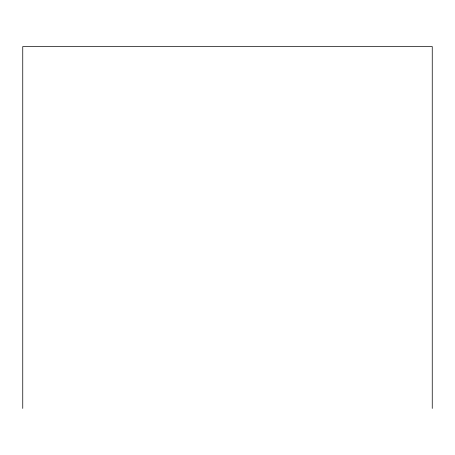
<?xml version="1.0" encoding="UTF-8"?>
<svg xmlns="http://www.w3.org/2000/svg" width="455" height="455" viewBox="0 0 455 455"><rect width="100%" height="100%" fill="white"/><g stroke="black" fill="none" stroke-linecap="round" stroke-linejoin="round"><path stroke-width="0.68" d="M432.25 408.436L432.25 46.564L22.75 46.564L22.75 408.436"/></g></svg>
